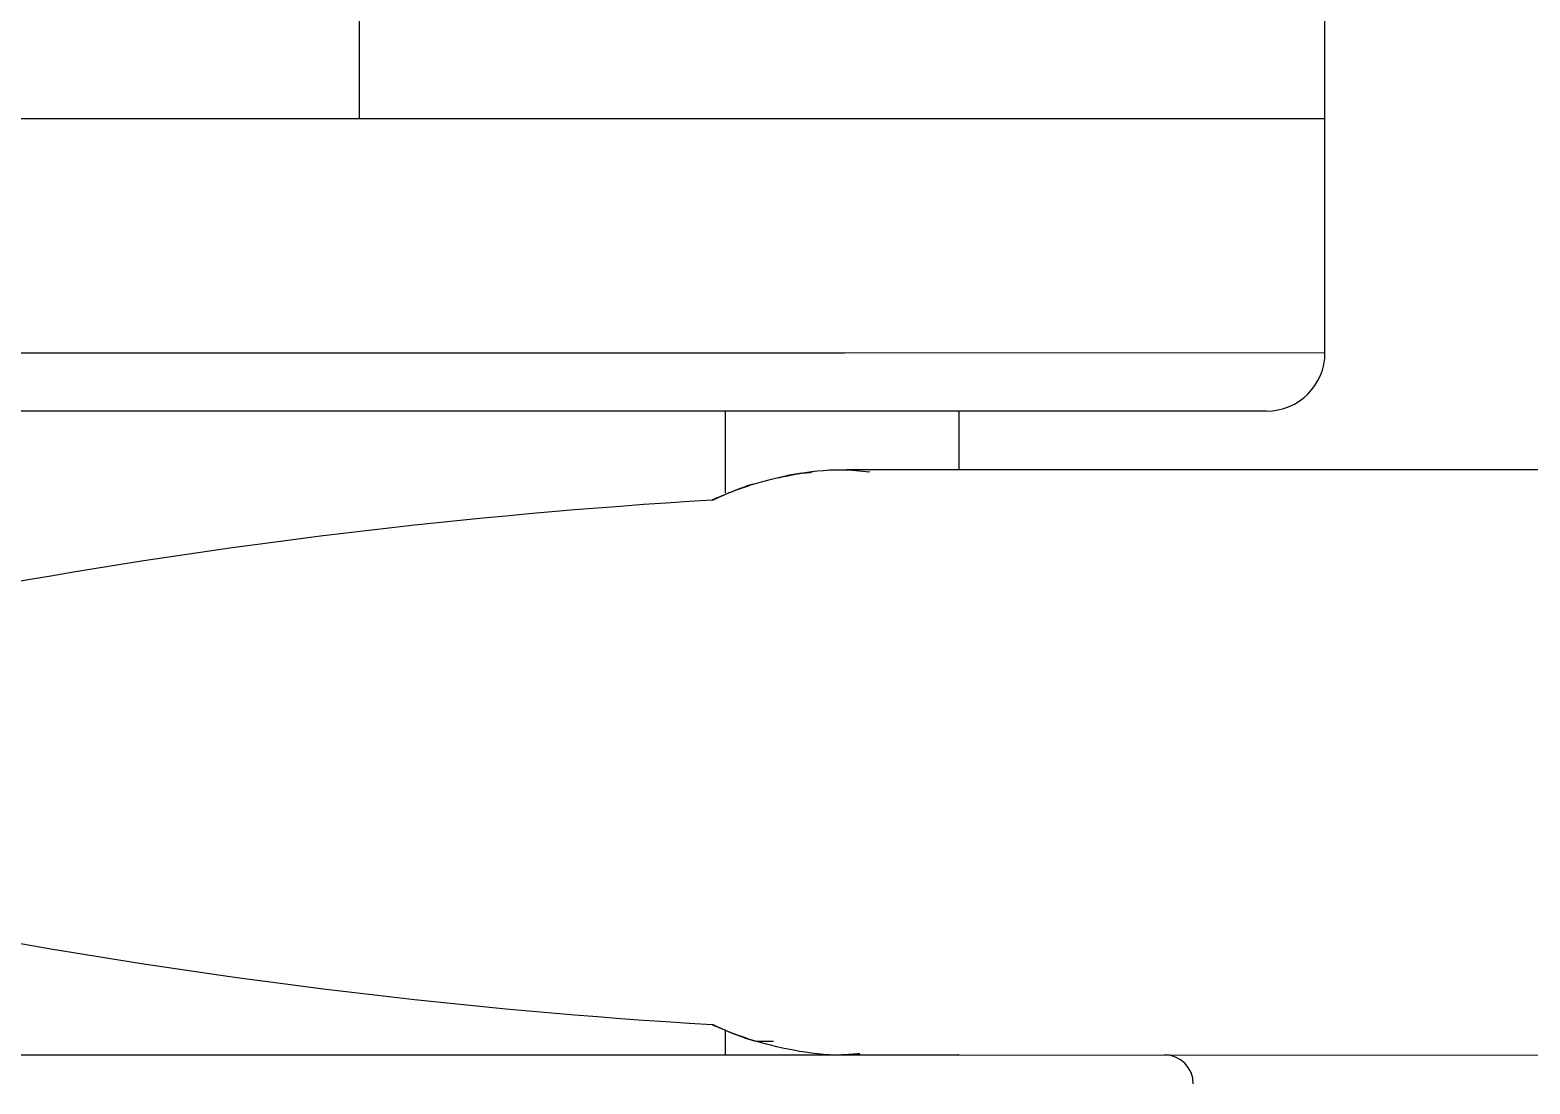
# Model space of a CAD drawing. Header units: inches. Extents: x 24920 to 61775, y 10942 to 38819.
# Drawn here: x 58767.31 to 58792.94, y 31171.84 to 31189.85 of the extents above; entities that cross this region are included whole.
import ezdxf

# ---------------------------------------------------------------- set-up
doc = ezdxf.new("R2010")
doc.units = ezdxf.units.IN
doc.header["$MEASUREMENT"] = 0
doc.layers.add('FF-FIXT', color=2, linetype='Continuous')

# ---------------------------------------------------------------- blocks, each defined once
blk = doc.blocks.new('sgg')
at = {"layer": 'FF-FIXT', "color": 8, "ltscale": 3}
for p, q in [((58772.934, 31137.842), (58772.934, 31012.838)), ((58789.434, 31012.839), (58789.434, 31137.842)), ((58751.063, 31012.838), (58789.434, 31012.839)), ((58789.434, 31008.839), (58789.434, 31012.839)), ((58751.063, 31008.838), (58781.223, 31008.838)), ((58781.223, 31008.838), (58789.434, 31008.839)), ((58779.184, 31007.838), (58779.184, 31006.442)), ((58783.184, 31006.838), (58783.184, 31007.838)), ((58781.184, 31006.837), (58781.184, 31006.838)), ((58808.684, 31006.839), (58781.256, 31006.838)), ((58778.962, 31006.318), (58778.962, 31006.317)), ((58778.991, 31006.336), (58778.996, 31006.333)), ((58778.962, 30997.359), (58778.962, 30997.359)), ((58778.996, 30997.344), (58778.991, 30997.34)), ((58779.184, 30997.252), (58779.184, 30996.843)), ((58780.014, 30997.069), (58779.716, 30997.069)), ((58779.184, 30996.843), (58779.184, 30996.843)), ((58781.255, 30996.838), (58808.684, 30996.839)), ((58782.569, 30996.843), (58783.184, 30996.843)), ((58783.184, 30996.838), (58783.184, 30996.843)), ((58783.184, 30996.843), (58783.184, 30996.843)), ((58783.184, 30996.838), (58783.184, 30996.843))]:
    blk.add_line(p, q, dxfattribs=at)
for centre, radius, start, end in [((58788.434, 31008.839), 1, 270.0012, 0.0012), ((58785.243, 30901.717), 104.79, 93.43509, 107.16692), ((58785.243, 31101.966), 104.796, 252.83399, 266.56492), ((58786.684, 30996.343), 0.5, 0.0012, 90.0012)]:
    blk.add_arc(centre, radius, start, end, dxfattribs=at)
for points, knots in [([(58781.184, 31007.838), (58779.261, 31007.838), (58755.547, 31007.838), (58752.827, 31007.838), (58752.063, 31007.838), (58752.063, 31007.838)], [0, 0, 0, 0, 0.5, 0.5, 1, 1, 1, 1]), ([(58788.434, 31007.839), (58788.434, 31007.839), (58787.67, 31007.839), (58784.951, 31007.838), (58783.107, 31007.838), (58781.184, 31007.838)], [0, 0, 0, 0, 0.5, 0.5, 1, 1, 1, 1]), ([(58778.962, 31006.317), (58778.971, 31006.322), (58778.989, 31006.33), (58779.137, 31006.396), (58779.354, 31006.485), (58779.731, 31006.618), (58780.335, 31006.772), (58781.065, 31006.862), (58781.496, 31006.82), (58781.655, 31006.805)], [0, 0, 0, 0, 0.1094331, 0.21878, 0.3282409, 0.4376784, 0.6556255, 0.8735437, 1, 1, 1, 1]), ([(58780.642, 31006.786), (58780.543, 31006.78), (58780.339, 31006.766), (58780.176, 31006.718), (58780.092, 31006.694)], [0, 0, 0, 0, 0.483976, 1, 1, 1, 1]), ([(58780.207, 31006.722), (58780.274, 31006.739), (58780.412, 31006.774), (58780.586, 31006.793), (58780.677, 31006.802)], [0, 0, 0, 0, 0.478699, 1, 1, 1, 1]), ([(58779.659, 31006.587), (58779.655, 31006.586), (58779.532, 31006.556), (58779.36, 31006.483), (58779.135, 31006.397), (58778.99, 31006.33), (58778.971, 31006.322), (58778.962, 31006.318)], [0, 0, 0, 0, 0.008805, 0.256324, 0.505013, 0.75187, 1, 1, 1, 1]), ([(58779.003, 31006.336), (58779.005, 31006.337), (58779.011, 31006.34), (58779.039, 31006.352), (58779.059, 31006.361)], [0, 0, 0, 0, 0.2909404, 1, 1, 1, 1]), ([(58781.486, 30996.86), (58781.384, 30996.851), (58781.008, 30996.817), (58780.335, 30996.907), (58779.732, 30997.058), (58779.354, 30997.192), (58779.137, 30997.28), (58778.99, 30997.346), (58778.971, 30997.355), (58778.962, 30997.359)], [0, 0, 0, 0, 0.08562, 0.313726, 0.54186, 0.656414, 0.770992, 0.885451, 1, 1, 1, 1]), ([(58778.962, 30997.359), (58778.972, 30997.355), (58778.99, 30997.346), (58779.135, 30997.28), (58779.36, 30997.194), (58779.539, 30997.118), (58779.672, 30997.086), (58779.684, 30997.083)], [0, 0, 0, 0, 0.2438757, 0.4864892, 0.7309145, 0.9741799, 1, 1, 1, 1]), ([(58779.06, 30997.316), (58779.039, 30997.324), (58779.011, 30997.337), (58779.005, 30997.34), (58779.003, 30997.341)], [0, 0, 0, 0, 0.71147, 1, 1, 1, 1]), ([(58753.917, 30996.843), (58753.903, 30996.843), (58753.864, 30996.843), (58754.73, 30996.843), (58778.164, 30996.843), (58780.239, 30996.843), (58781.678, 30996.843), (58782.398, 30996.843)], [0, 0, 0, 0, 0.124168, 0.343126, 0.562084, 0.781042, 1, 1, 1, 1]), ([(58779.234, 30996.843), (58779.321, 30996.843), (58779.495, 30996.843), (58780.093, 30996.843), (58780.682, 30996.843), (58781.042, 30996.843), (58781.141, 30996.843)], [0, 0, 0, 0, 0.296008, 0.592036, 0.888058, 1, 1, 1, 1]), ([(58781.757, 30996.843), (58781.959, 30996.843), (58782.411, 30996.843), (58782.907, 30996.843), (58783.185, 30996.843), (58783.155, 30996.843), (58783.147, 30996.843)], [0, 0, 0, 0, 0.251229, 0.558918, 0.866614, 1, 1, 1, 1])]:
    blk.add_open_spline(points, degree=3, knots=knots, dxfattribs=at)

msp = doc.modelspace()

# ---------------------------------------------------------------- block references
msp.add_blockref('sgg', (0, 175.5))

doc.saveas('drawing.dxf')
